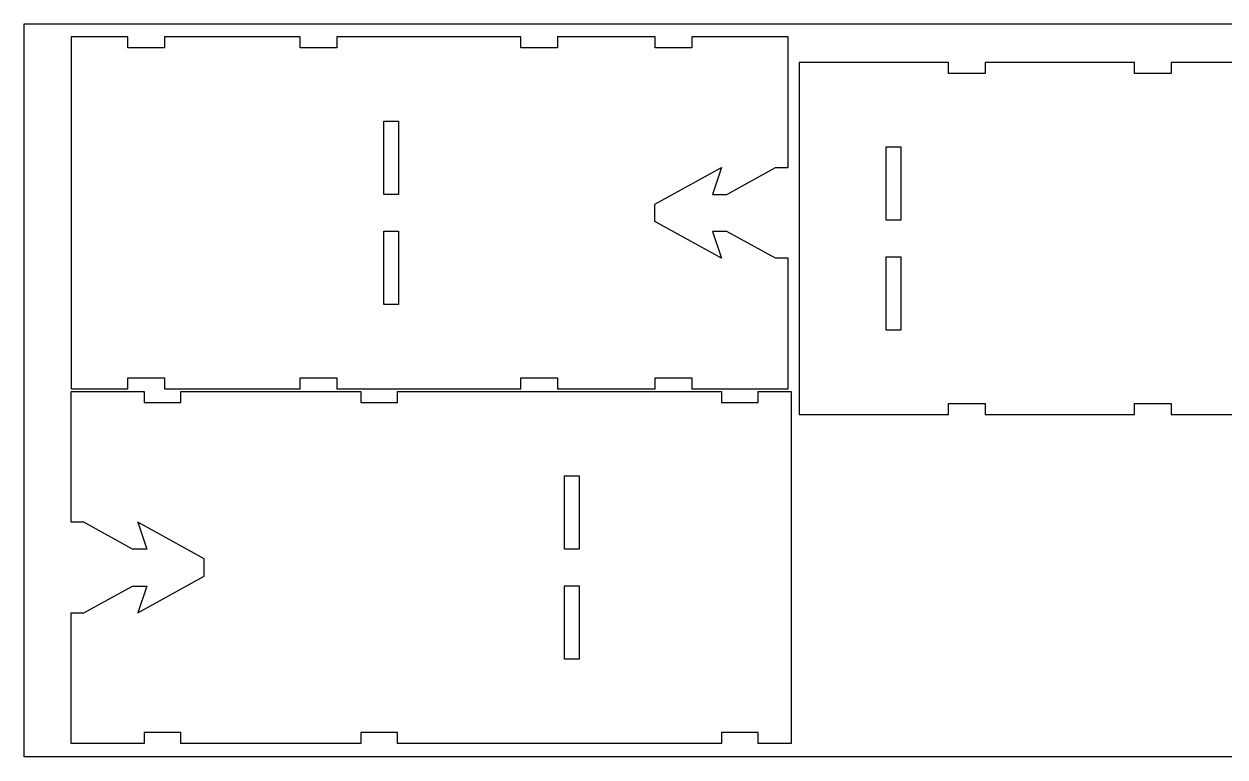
# Model space of a CAD drawing. Header units: millimetres. Extents: x 100 to 1723, y 75 to 1130.
# Drawn here: x 100.7 to 264.5, y 332.3 to 432.3 of the extents above; entities that cross this region are included whole.
import ezdxf

# ---------------------------------------------------------------- set-up
doc = ezdxf.new("R2010")
doc.units = ezdxf.units.MM
doc.layers.add('1.5mm轻木', color=30, linetype='Continuous')

msp = doc.modelspace()

# ---------------------------------------------------------------- linework, layer by layer
msp.add_lwpolyline([(1101.18, 432.28), (1100.7, 332.28), (100.7, 332.28), (100.7, 432.28), (1100.7, 432.28)])
at = {"layer": '1.5mm轻木'}
for points in [[(196.59, 409.03), (203.24, 412.7), (204.96, 412.7), (204.96, 430.51), (191.81, 430.51), (191.81, 429.01), (186.81, 429.01), (186.81, 430.51), (173.47, 430.51), (173.47, 429.01), (168.47, 429.01), (168.47, 430.51), (162.81, 430.51), (143.36, 430.51), (143.36, 429.01), (138.36, 429.01), (138.36, 430.51), (119.85, 430.51), (119.85, 429.01), (114.85, 429.01), (114.85, 430.51), (107.14, 430.51), (107.14, 382.51), (114.85, 382.51), (114.85, 384.01), (119.85, 384.01), (119.85, 382.51), (138.36, 382.51), (138.36, 384.01), (143.36, 384.01), (143.36, 382.51), (168.47, 382.51), (168.47, 384.01), (173.47, 384.01), (173.47, 382.51), (186.81, 382.51), (186.81, 384.01), (191.81, 384.01), (191.81, 382.51), (204.96, 382.51), (204.96, 400.32), (203.24, 400.32), (196.59, 403.99), (194.62, 403.99), (195.85, 400.32), (186.78, 405.32), (186.78, 407.7), (195.85, 412.7), (194.62, 409.03)], [(151.77, 419.01), (151.77, 409.01), (149.77, 409.01), (149.77, 419.01)], [(220.32, 415.51), (220.32, 405.51), (218.32, 405.51), (218.32, 415.51)], [(149.77, 394.01), (149.77, 404.01), (151.77, 404.01), (151.77, 394.01)], [(218.32, 390.51), (218.32, 400.51), (220.32, 400.51), (220.32, 390.51)], [(122.09, 380.62), (122.09, 382.12), (146.64, 382.12), (146.64, 380.62), (151.64, 380.62), (151.64, 382.12), (195.88, 382.12), (195.88, 380.62), (200.88, 380.62), (200.88, 382.12), (205.36, 382.12), (205.36, 334.12), (200.88, 334.12), (200.88, 335.62), (195.88, 335.62), (195.88, 334.12), (151.64, 334.12), (151.64, 335.62), (146.64, 335.62), (146.64, 334.12), (122.09, 334.12), (122.09, 335.62), (117.09, 335.62), (117.09, 334.12), (107.12, 334.12), (107.12, 351.93), (108.84, 351.93), (115.49, 355.6), (117.46, 355.6), (116.23, 351.93), (125.3, 356.93), (125.3, 359.3), (116.23, 364.3), (117.46, 360.64), (115.49, 360.64), (108.84, 364.3), (107.12, 364.3), (107.12, 382.12), (117.09, 382.12), (117.09, 380.62)], [(176.46, 370.62), (176.46, 360.62), (174.46, 360.62), (174.46, 370.62)], [(174.46, 345.62), (174.46, 355.62), (176.46, 355.62), (176.46, 345.62)]]:
    msp.add_lwpolyline(points, close=True, dxfattribs=at)
msp.add_lwpolyline([(295.16, 427.01), (257.21, 427.01), (257.21, 425.51), (252.21, 425.51), (252.21, 427.01), (231.81, 427.01), (231.81, 425.51), (226.81, 425.51), (226.81, 427.01), (206.47, 427.01), (206.47, 379.01), (226.81, 379.01), (226.81, 380.51), (231.81, 380.51), (231.81, 379.01), (252.21, 379.01), (252.21, 380.51), (257.21, 380.51), (257.21, 379.01), (295.16, 379.01)], dxfattribs=at)

doc.saveas('drawing.dxf')
